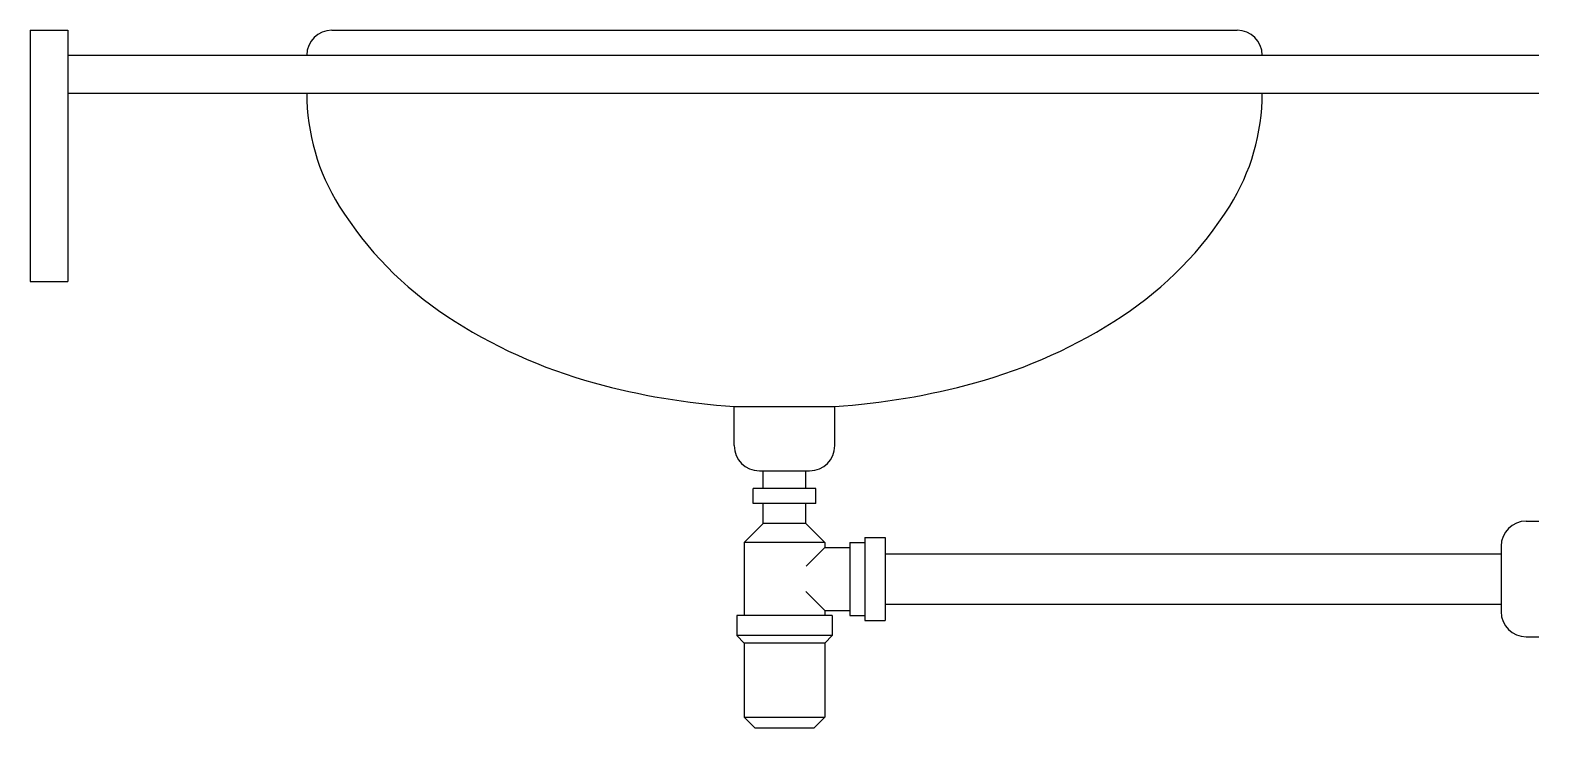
# Model space of a CAD drawing. Extents: x 2.371 to 2.971, y 8.11 to 8.387.
import ezdxf

# ---------------------------------------------------------------- set-up
doc = ezdxf.new("R2010")
doc.units = 0
doc.layers.get('0').update_dxf_attribs({"linetype": 'CONTINUOUS'})

msp = doc.modelspace()

# ---------------------------------------------------------------- linework, layer by layer
at = {"color": 0}
for p, q in [((2.37118, 8.38747), (2.38618, 8.38747)), ((2.37118, 8.38747), (2.37118, 8.28747)), ((2.38618, 8.38747), (2.38618, 8.28747)), ((2.49118, 8.38747), (2.85118, 8.38747)), ((2.38618, 8.37747), (2.97118, 8.37747)), ((2.38618, 8.36247), (2.97118, 8.36247)), ((2.37118, 8.28747), (2.38618, 8.28747)), ((2.65118, 8.23776), (2.69118, 8.23776)), ((2.65118, 8.22227), (2.65118, 8.23776)), ((2.69118, 8.22227), (2.69118, 8.23776)), ((2.66118, 8.21227), (2.68118, 8.21227)), ((2.66268, 8.20524), (2.66268, 8.21227)), ((2.67968, 8.20524), (2.67968, 8.21227)), ((2.65868, 8.19924), (2.65868, 8.20524)), ((2.68368, 8.20524), (2.65868, 8.20524)), ((2.68368, 8.19924), (2.68368, 8.20524)), ((2.68368, 8.19924), (2.65868, 8.19924)), ((2.66268, 8.19124), (2.66268, 8.19924)), ((2.67968, 8.19124), (2.67968, 8.19924)), ((2.66268, 8.19124), (2.65518, 8.18374)), ((2.67968, 8.19124), (2.66268, 8.19124)), ((2.67968, 8.19124), (2.68718, 8.18374)), ((2.96618, 8.19224), (2.97118, 8.19224)), ((2.70318, 8.18574), (2.71118, 8.18574)), ((2.70318, 8.18574), (2.70318, 8.15274)), ((2.71118, 8.18574), (2.71118, 8.15274)), ((2.68718, 8.18374), (2.65518, 8.18374)), ((2.65518, 8.18374), (2.65518, 8.15474)), ((2.68718, 8.18174), (2.67983, 8.17439)), ((2.68718, 8.18374), (2.68718, 8.18174)), ((2.68718, 8.18174), (2.69718, 8.18174)), ((2.69718, 8.18374), (2.70318, 8.18374)), ((2.69718, 8.18374), (2.69718, 8.15474)), ((2.71118, 8.17924), (2.95618, 8.17924)), ((2.95618, 8.18224), (2.95618, 8.15624)), ((2.67968, 8.16424), (2.68718, 8.15674)), ((2.65218, 8.15474), (2.65218, 8.14674)), ((2.69018, 8.15474), (2.65218, 8.15474)), ((2.68718, 8.15674), (2.68718, 8.15474)), ((2.68718, 8.15674), (2.69718, 8.15674)), ((2.69018, 8.15474), (2.69018, 8.14674)), ((2.69718, 8.15474), (2.70318, 8.15474)), ((2.71118, 8.15924), (2.95618, 8.15924)), ((2.70318, 8.15274), (2.71118, 8.15274)), ((2.65218, 8.14674), (2.65518, 8.14374)), ((2.69018, 8.14674), (2.65218, 8.14674)), ((2.68718, 8.14374), (2.65518, 8.14374)), ((2.65518, 8.14374), (2.65518, 8.11424)), ((2.69018, 8.14674), (2.68718, 8.14374)), ((2.68718, 8.14374), (2.68718, 8.11424)), ((2.96618, 8.14624), (2.97118, 8.14624)), ((2.65518, 8.11424), (2.65937, 8.11005)), ((2.65518, 8.11424), (2.68718, 8.11424)), ((2.68718, 8.11424), (2.68299, 8.11005)), ((2.65937, 8.11005), (2.68299, 8.11005))]:
    msp.add_line(p, q, dxfattribs=at)
for points in [[(2.48118, 8.36247, 0.141031), (2.49412, 8.31749, 0.107147), (2.53683, 8.2738, 0.079298), (2.59553, 8.24722, 0.049316), (2.65118, 8.23776, 0.06682)], [(2.69118, 8.23776, 0.049316), (2.74683, 8.24722, 0.079298), (2.80553, 8.2738, 0.107147), (2.84823, 8.31749, 0.141031), (2.86118, 8.36247, 0.141031)]]:
    msp.add_lwpolyline(points, format="xyb", dxfattribs=at)
for centre, start, end in [((2.49118, 8.37747), 90, 180), ((2.85118, 8.37747), 360, 90), ((2.66118, 8.22227), 180, 270), ((2.68118, 8.22227), 270, 0), ((2.96618, 8.18224), 90, 180), ((2.96618, 8.15624), 180, 270)]:
    msp.add_arc(centre, 0.01, start, end, dxfattribs=at)

doc.saveas('drawing.dxf')
